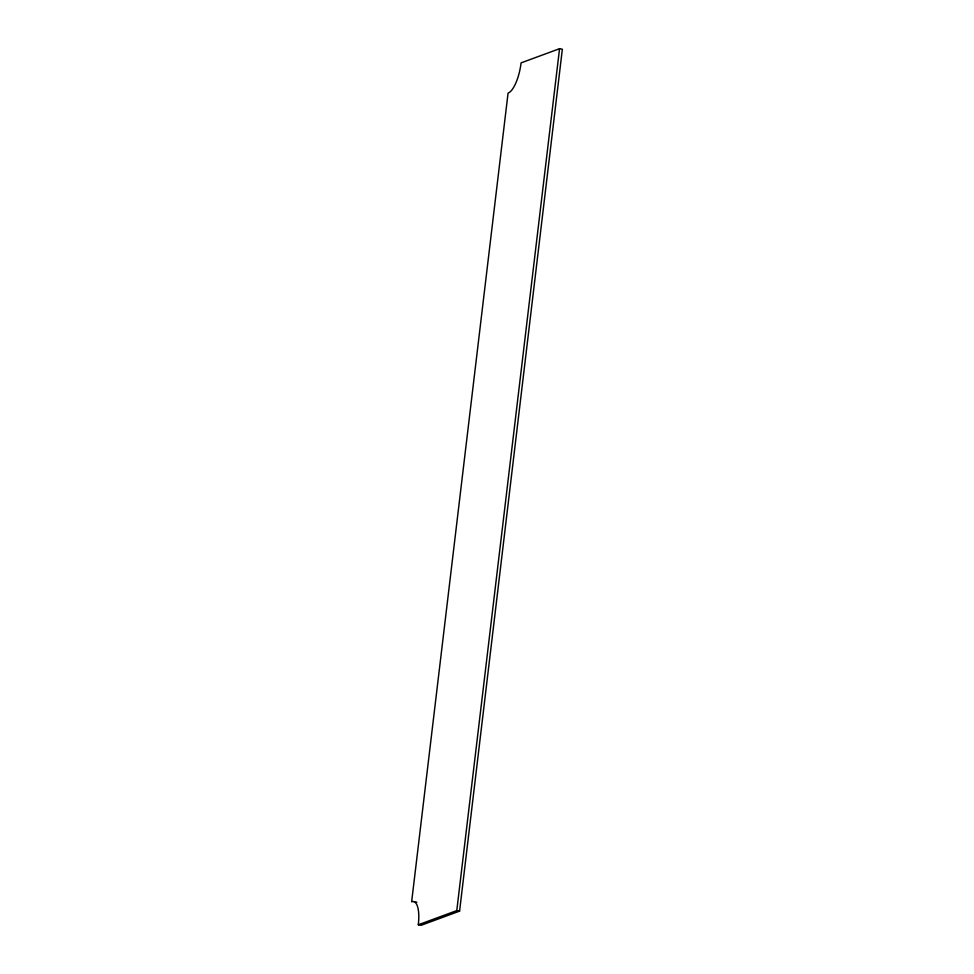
<?xml version="1.0" encoding="UTF-8"?>
<svg xmlns="http://www.w3.org/2000/svg" width="974" height="974" viewBox="0 0 974 974"><rect width="100%" height="100%" fill="white"/><g stroke="black" fill="none" stroke-linecap="round" stroke-linejoin="round"><path stroke-width="1.46" d="M418.296 924.776L456.782 910.593L559.551 48.7L562.351 49.224L459.582 911.128L421.109 925.3L418.296 924.776A27.296 9.168 -79.3 0 0 411.649 901.766L508.063 93.127A27.296 9.168 -79.3 0 0 521.078 62.872L559.551 48.7M456.782 910.593L459.582 911.128M414.449 902.301A27.296 9.168 -79.3 0 1 416.884 902.265"/></g></svg>
